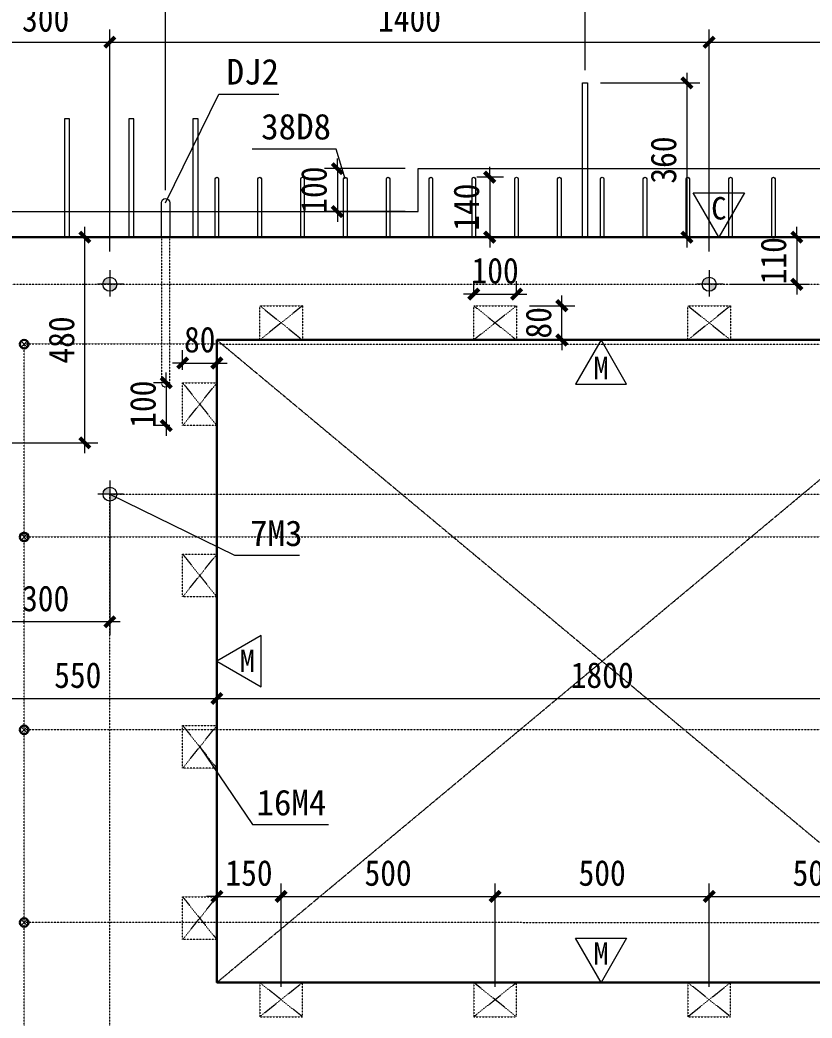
# Model space of a CAD drawing. Header units: millimetres. Extents: x 0 to 12600, y 0 to 8910.
# Drawn here: x 3805 to 5656, y 4652 to 6982 of the extents above; entities that cross this region are included whole.
import ezdxf
from ezdxf.enums import TextEntityAlignment as Align

# ---------------------------------------------------------------- set-up
doc = ezdxf.new("R2010")
doc.units = ezdxf.units.MM
for name, pattern in [('ACAD_ISO12W100', [21, 12, -3, 0, -3, 0, -3]), ('DASH', [0.35, 0.25, -0.1]), ('DOT', [0.25, 0, -0.25]), ('DOTE', [2.42, 2, -0.2, 0.02, -0.2])]:
    doc.linetypes.add(name, pattern=pattern)
for name, color, linetype in [('S-DETL', 4, 'Continuous'), ('图层6', 50, 'DASH'), ('暗柱钢筋', 7, 'Continuous'), ('梁钢筋', 7, 'Continuous'), ('洞', 40, 'Continuous'), ('附加钢筋', 7, 'Continuous')]:
    doc.layers.add(name, color=color, linetype=linetype)
for name, color, linetype, lineweight in [('YG-标注', 151, 'Continuous', 15), ('YZ-文字', 4, 'Continuous', 13), ('YZ-符号', 96, 'Continuous', 9), ('图层1', 7, 'Continuous', 13), ('图层3', 7, 'DASH', 15), ('文字标注', 7, 'Continuous', 15), ('洞口辅助线', 253, 'Continuous', 9), ('轮廓线', 2, 'Continuous', 13), ('轮廓线0.15', 91, 'Continuous', 15), ('轴线', 1, 'DOTE', 9), ('隐藏层', 5, 'Continuous', 9)]:
    doc.layers.add(name, color=color, linetype=linetype, lineweight=lineweight)
doc.styles.add('YZ-样式 2', font='simhei.ttf', dxfattribs={"width": 0.9})
doc.styles.add('图签-黑体', font='simhei.ttf')
doc.styles.add('黑体', font='simhei.ttf')
doc.dimstyles.new('YZ-30', dxfattribs={"dimscale": 30, "dimtxt": 2, "dimasz": 0.8, "dimexe": 1, "dimexo": 1, "dimgap": 0.8, "dimtad": 1, "dimdec": 0, "dimzin": 1, "dimdsep": 46, "dimtxsty": 'YZ-样式 2', "dimblk": 'ARCHTICK', "dimcen": 250, "dimdle": 0.8, "dimclrd": 151, "dimclre": 151, "dimclrt": 7, "dimazin": 0, "dimtfac": 1, "dimtdec": 0, "dimtix": 1, "dimtmove": 2, "dimatfit": 2, "dimldrblk": 'ARCHTICK', "dimfxl": 1, "dimlwd": 9, "dimlwe": 9, "dimarcsym": 0})

# ---------------------------------------------------------------- blocks, each defined once
blk = doc.blocks.new('mk1')
at = {"layer": '图层3', "color": 4, "linetype": 'DASH', "lineweight": 13, "ltscale": 0.1}
for p, q in [((-40, 50), (40, -50)), ((-40, -50), (40, 50))]:
    blk.add_line(p, q, dxfattribs=at)
blk.add_lwpolyline([(-40, -50), (40, -50), (40, 50), (-40, 50)], close=True, dxfattribs=at)
blk = doc.blocks.new('*U263')
at = {"layer": '图层3', "lineweight": 9, "xscale": -1, "rotation": 90}
blk.add_blockref('mk1', (0, 0), dxfattribs=at)
blk = doc.blocks.new('*U264')
at = {"layer": 'YG-标注', "color": 0, "linetype": 'ByBlock', "lineweight": -2}
for p in [(0, 0), (500, 0), (1000, 0), (1500, 0)]:
    blk.add_blockref('*U263', p, dxfattribs=at)
blk = doc.blocks.new('*U265')
at = {"layer": '图层3', "lineweight": 9, "xscale": -1, "rotation": 90}
blk.add_blockref('mk1', (0, 0), dxfattribs=at)
blk = doc.blocks.new('*U266')
at = {"layer": 'YG-标注', "color": 0, "linetype": 'ByBlock', "lineweight": -2}
for p in [(0, 0), (500, 0), (1000, 0), (1500, 0)]:
    blk.add_blockref('*U265', p, dxfattribs=at)
blk = doc.blocks.new('A$C450513D1')
at = {"layer": '文字标注', "lineweight": 13, "ltscale": 100}
h = blk.add_hatch(color=2, dxfattribs=at)
edge = h.paths.add_edge_path()
edge.add_arc((0, 0), 16, 90, 180)
edge.add_line((-16, 0), (0, 0))
edge.add_line((0, 0), (0, 16))
edge = h.paths.add_edge_path()
edge.add_line((16, 0), (0, 0))
edge.add_line((0, 0), (0, -16))
edge.add_arc((0, 0), 16, 270, 360)
at = {"layer": 'S-DETL', "color": 7, "lineweight": 13}
blk.add_circle((0, 0), 16, dxfattribs=at)
at = {"layer": '轴线', "color": 1, "linetype": 'DOTE', "lineweight": 5, "ltscale": 30}
for points in [[(0, 32), (0, -32)], [(32, 0), (-32, 0)]]:
    blk.add_lwpolyline(points, dxfattribs=at)
blk = doc.blocks.new('A$C15E43CF4')
at = {"layer": '洞', "lineweight": 30}
blk.add_circle((0, 0), 10, dxfattribs=at)
at = {"layer": '轴线', "color": 1, "linetype": 'DOTE', "lineweight": 13, "ltscale": 30}
for p, q in [((7.1, 7.1), (-7.1, -7.1)), ((-7.1, 7.1), (7.1, -7.1))]:
    blk.add_line(p, q, dxfattribs=at)
blk = doc.blocks.new('*U267')
at = {"layer": 'YG-标注'}
blk.add_blockref('A$C15E43CF4', (0, 0), dxfattribs=at)
blk = doc.blocks.new('*U268')
at = {"layer": 'YG-标注', "color": 0, "linetype": 'ByBlock', "lineweight": -2}
for p in [(0, 2250), (0, 1800), (0, 1350), (0, 900), (0, 450), (0, 0)]:
    blk.add_blockref('*U267', p, dxfattribs=at)
blk = doc.blocks.new('*U275')
at = {"layer": '图层3', "lineweight": 9, "rotation": 180}
blk.add_blockref('mk1', (0, 0), dxfattribs=at)
blk = doc.blocks.new('*U276')
at = {"layer": 'YG-标注', "color": 0, "linetype": 'ByBlock', "lineweight": -2}
for p in [(0, 1200), (0, 800), (0, 400), (0, 0)]:
    blk.add_blockref('*U275', p, dxfattribs=at)
blk = doc.blocks.new('df vdf vxc')
at = {"layer": '图层1', "color": 1, "lineweight": 13}
blk.add_lwpolyline([(-4786.7, 12155.7), (-4786.7, 12235.7, -1), (-4766.7, 12235.7), (-4766.7, 12155.7)], format="xyb", dxfattribs=at)
at = {"layer": '图层3', "color": 1, "linetype": 'DASH', "lineweight": 13, "ltscale": 0.1}
blk.add_lwpolyline([(-4786.7, 12155.7), (-4786.7, 11816, 1), (-4766.7, 11816), (-4766.7, 12155.7)], format="xyb", dxfattribs=at)
blk = doc.blocks.new('_ArchTick')
at = {"color": 0, "linetype": 'ByBlock', "const_width": 0.4}
blk.add_lwpolyline([(-0.5, -0.5), (0.5, 0.5)], dxfattribs=at)
blk = doc.blocks.new('*D351')
at = {"layer": 'Defpoints', "color": 0, "transparency": 16777216}
for p in [(4415.5, 4936.2), (4265.5, 4735.3), (4415.5, 4695.3)]:
    blk.add_point(p, dxfattribs=at)
at = {"layer": 'YG-标注', "color": 151, "lineweight": 9, "transparency": 16777216}
for p, q in [((4265.5, 4765.3), (4265.5, 4966.2)), ((4415.5, 4725.3), (4415.5, 4966.2)), ((4265.5, 4936.2), (4241.5, 4936.2)), ((4265.5, 4936.2), (4415.5, 4936.2)), ((4415.5, 4936.2), (4439.5, 4936.2))]:
    blk.add_line(p, q, dxfattribs=at)
at = {"layer": 'YG-标注', "color": 151, "lineweight": 9, "transparency": 16777216, "xscale": 24, "yscale": 24, "zscale": 24}
blk.add_blockref('_ArchTick', (4265.5, 4936.2), dxfattribs=at)
at = {"layer": 'YG-标注', "color": 151, "lineweight": 9, "transparency": 16777216, "xscale": 24, "yscale": 24, "zscale": 24, "rotation": 180}
blk.add_blockref('_ArchTick', (4415.5, 4936.2), dxfattribs=at)
at = {"layer": 'YG-标注', "color": 7, "transparency": 16777216, "insert": (4340.5, 4990.6), "char_height": 60, "attachment_point": 5, "style": 'YZ-样式 2'}
blk.add_mtext('150', dxfattribs=at)
blk = doc.blocks.new('*D352')
at = {"layer": 'Defpoints', "color": 0, "transparency": 16777216}
for p in [(4915.5, 4936.2), (4415.5, 4695.3), (4915.5, 4695.3)]:
    blk.add_point(p, dxfattribs=at)
at = {"layer": 'YG-标注', "color": 151, "lineweight": 9, "transparency": 16777216}
for p, q in [((4415.5, 4725.3), (4415.5, 4966.2)), ((4915.5, 4725.3), (4915.5, 4966.2)), ((4391.5, 4936.2), (4939.5, 4936.2))]:
    blk.add_line(p, q, dxfattribs=at)
at = {"layer": 'YG-标注', "color": 151, "lineweight": 9, "transparency": 16777216, "xscale": 24, "yscale": 24, "zscale": 24, "rotation": 180}
blk.add_blockref('_ArchTick', (4415.5, 4936.2), dxfattribs=at)
at = {"layer": 'YG-标注', "color": 151, "lineweight": 9, "transparency": 16777216, "xscale": 24, "yscale": 24, "zscale": 24}
blk.add_blockref('_ArchTick', (4915.5, 4936.2), dxfattribs=at)
at = {"layer": 'YG-标注', "color": 7, "transparency": 16777216, "insert": (4665.5, 4990.6), "char_height": 60, "attachment_point": 5, "style": 'YZ-样式 2'}
blk.add_mtext('500', dxfattribs=at)
blk = doc.blocks.new('*D353')
at = {"layer": 'Defpoints', "color": 0, "transparency": 16777216}
for p in [(5415.5, 4936.2), (4915.5, 4695.3), (5415.5, 4695.3)]:
    blk.add_point(p, dxfattribs=at)
at = {"layer": 'YG-标注', "color": 151, "lineweight": 9, "transparency": 16777216}
for p, q in [((4915.5, 4725.3), (4915.5, 4966.2)), ((5415.5, 4725.3), (5415.5, 4966.2)), ((4891.5, 4936.2), (5439.5, 4936.2))]:
    blk.add_line(p, q, dxfattribs=at)
at = {"layer": 'YG-标注', "color": 151, "lineweight": 9, "transparency": 16777216, "xscale": 24, "yscale": 24, "zscale": 24, "rotation": 180}
blk.add_blockref('_ArchTick', (4915.5, 4936.2), dxfattribs=at)
at = {"layer": 'YG-标注', "color": 151, "lineweight": 9, "transparency": 16777216, "xscale": 24, "yscale": 24, "zscale": 24}
blk.add_blockref('_ArchTick', (5415.5, 4936.2), dxfattribs=at)
at = {"layer": 'YG-标注', "color": 7, "transparency": 16777216, "insert": (5165.5, 4990.6), "char_height": 60, "attachment_point": 5, "style": 'YZ-样式 2'}
blk.add_mtext('500', dxfattribs=at)
blk = doc.blocks.new('*D354')
at = {"layer": 'Defpoints', "color": 0, "transparency": 16777216}
for p in [(5915.5, 4936.2), (5415.5, 4695.3), (5915.5, 4695.3)]:
    blk.add_point(p, dxfattribs=at)
at = {"layer": 'YG-标注', "color": 151, "lineweight": 9, "transparency": 16777216}
for p, q in [((5415.5, 4725.3), (5415.5, 4966.2)), ((5915.5, 4725.3), (5915.5, 4966.2)), ((5391.5, 4936.2), (5939.5, 4936.2))]:
    blk.add_line(p, q, dxfattribs=at)
at = {"layer": 'YG-标注', "color": 151, "lineweight": 9, "transparency": 16777216, "xscale": 24, "yscale": 24, "zscale": 24, "rotation": 180}
blk.add_blockref('_ArchTick', (5415.5, 4936.2), dxfattribs=at)
at = {"layer": 'YG-标注', "color": 151, "lineweight": 9, "transparency": 16777216, "xscale": 24, "yscale": 24, "zscale": 24}
blk.add_blockref('_ArchTick', (5915.5, 4936.2), dxfattribs=at)
at = {"layer": 'YG-标注', "color": 7, "transparency": 16777216, "insert": (5665.5, 4990.6), "char_height": 60, "attachment_point": 5, "style": 'YZ-样式 2'}
blk.add_mtext('500', dxfattribs=at)
blk = doc.blocks.new('*D358')
at = {"layer": 'Defpoints', "color": 0, "transparency": 16777216}
for p in [(4145.8, 7083.4), (4145.8, 6555.3), (3715.5, 6475.3)]:
    blk.add_point(p, dxfattribs=at)
at = {"layer": 'YG-标注', "color": 151, "lineweight": 9, "transparency": 16777216}
for p, q in [((3715.5, 6505.3), (3715.5, 7113.4)), ((4145.8, 6585.3), (4145.8, 7113.4)), ((3691.5, 7083.4), (4169.8, 7083.4))]:
    blk.add_line(p, q, dxfattribs=at)
at = {"layer": 'YG-标注', "color": 151, "lineweight": 9, "transparency": 16777216, "xscale": 24, "yscale": 24, "zscale": 24, "rotation": 180}
blk.add_blockref('_ArchTick', (3715.5, 7083.4), dxfattribs=at)
at = {"layer": 'YG-标注', "color": 151, "lineweight": 9, "transparency": 16777216, "xscale": 24, "yscale": 24, "zscale": 24}
blk.add_blockref('_ArchTick', (4145.8, 7083.4), dxfattribs=at)
at = {"layer": 'YG-标注', "color": 7, "transparency": 16777216, "insert": (3930.6, 7137.8), "char_height": 60, "attachment_point": 5, "style": 'YZ-样式 2'}
blk.add_mtext('430', dxfattribs=at)
blk = doc.blocks.new('*D359')
at = {"layer": 'Defpoints', "color": 0, "transparency": 16777216}
for p in [(6775.5, 7083.4), (4145.8, 6555.3), (6775.5, 6555.3)]:
    blk.add_point(p, dxfattribs=at)
at = {"layer": 'YG-标注', "color": 151, "lineweight": 9, "transparency": 16777216}
for p, q in [((4145.8, 6585.3), (4145.8, 7113.4)), ((6775.5, 6585.3), (6775.5, 7113.4)), ((4121.8, 7083.4), (6799.5, 7083.4))]:
    blk.add_line(p, q, dxfattribs=at)
at = {"layer": 'YG-标注', "color": 151, "lineweight": 9, "transparency": 16777216, "xscale": 24, "yscale": 24, "zscale": 24, "rotation": 180}
blk.add_blockref('_ArchTick', (4145.8, 7083.4), dxfattribs=at)
at = {"layer": 'YG-标注', "color": 151, "lineweight": 9, "transparency": 16777216, "xscale": 24, "yscale": 24, "zscale": 24}
blk.add_blockref('_ArchTick', (6775.5, 7083.4), dxfattribs=at)
at = {"layer": 'YG-标注', "color": 7, "transparency": 16777216, "insert": (5460.6, 7137.8), "char_height": 60, "attachment_point": 5, "style": 'YZ-样式 2'}
blk.add_mtext('2630', dxfattribs=at)
blk = doc.blocks.new('*D361')
at = {"layer": 'Defpoints', "color": 0, "transparency": 16777216}
for p in [(5125.5, 7212.8), (5125.5, 6835.3), (3715.5, 6475.3)]:
    blk.add_point(p, dxfattribs=at)
at = {"layer": 'YG-标注', "color": 151, "lineweight": 9, "transparency": 16777216}
for p, q in [((3715.5, 6505.3), (3715.5, 7242.8)), ((5125.5, 6865.3), (5125.5, 7242.8)), ((3691.5, 7212.8), (5149.5, 7212.8))]:
    blk.add_line(p, q, dxfattribs=at)
at = {"layer": 'YG-标注', "color": 151, "lineweight": 9, "transparency": 16777216, "xscale": 24, "yscale": 24, "zscale": 24, "rotation": 180}
blk.add_blockref('_ArchTick', (3715.5, 7212.8), dxfattribs=at)
at = {"layer": 'YG-标注', "color": 151, "lineweight": 9, "transparency": 16777216, "xscale": 24, "yscale": 24, "zscale": 24}
blk.add_blockref('_ArchTick', (5125.5, 7212.8), dxfattribs=at)
at = {"layer": 'YG-标注', "color": 7, "transparency": 16777216, "insert": (4420.5, 7267.1), "char_height": 60, "attachment_point": 5, "style": 'YZ-样式 2'}
blk.add_mtext('1410', dxfattribs=at)
blk = doc.blocks.new('*D362')
at = {"layer": 'Defpoints', "color": 0, "transparency": 16777216}
for p in [(7015.5, 7212.8), (5125.5, 6835.3), (7015.5, 6635.3)]:
    blk.add_point(p, dxfattribs=at)
at = {"layer": 'YG-标注', "color": 151, "lineweight": 9, "transparency": 16777216}
for p, q in [((5125.5, 6865.3), (5125.5, 7242.8)), ((7015.5, 6665.3), (7015.5, 7242.8)), ((5101.5, 7212.8), (7039.5, 7212.8))]:
    blk.add_line(p, q, dxfattribs=at)
at = {"layer": 'YG-标注', "color": 151, "lineweight": 9, "transparency": 16777216, "xscale": 24, "yscale": 24, "zscale": 24, "rotation": 180}
blk.add_blockref('_ArchTick', (5125.5, 7212.8), dxfattribs=at)
at = {"layer": 'YG-标注', "color": 151, "lineweight": 9, "transparency": 16777216, "xscale": 24, "yscale": 24, "zscale": 24}
blk.add_blockref('_ArchTick', (7015.5, 7212.8), dxfattribs=at)
at = {"layer": 'YG-标注', "color": 7, "transparency": 16777216, "insert": (6070.5, 7267.1), "char_height": 60, "attachment_point": 5, "style": 'YZ-样式 2'}
blk.add_mtext('1890', dxfattribs=at)
blk = doc.blocks.new('*D367')
at = {"layer": 'Defpoints', "color": 0, "transparency": 16777216}
for p in [(3715.5, 5925.3), (4015.5, 5925.3), (3715.5, 5577.2)]:
    blk.add_point(p, dxfattribs=at)
at = {"layer": 'YG-标注', "color": 151, "lineweight": 9, "transparency": 16777216}
for p, q in [((3715.5, 5895.3), (3715.5, 5547.2)), ((4015.5, 5895.3), (4015.5, 5547.2)), ((4039.5, 5577.2), (3691.5, 5577.2))]:
    blk.add_line(p, q, dxfattribs=at)
at = {"layer": 'YG-标注', "color": 151, "lineweight": 9, "transparency": 16777216, "xscale": 24, "yscale": 24, "zscale": 24, "rotation": 180}
blk.add_blockref('_ArchTick', (3715.5, 5577.2), dxfattribs=at)
at = {"layer": 'YG-标注', "color": 151, "lineweight": 9, "transparency": 16777216, "xscale": 24, "yscale": 24, "zscale": 24}
blk.add_blockref('_ArchTick', (4015.5, 5577.2), dxfattribs=at)
at = {"layer": 'YG-标注', "color": 7, "transparency": 16777216, "insert": (3865.5, 5631.5), "char_height": 60, "attachment_point": 5, "style": 'YZ-样式 2'}
blk.add_mtext('300', dxfattribs=at)
blk = doc.blocks.new('*D369')
at = {"layer": 'Defpoints', "color": 0, "transparency": 16777216}
for p in [(3715.5, 5441.3), (4265.5, 5398.2), (4265.5, 4735.3)]:
    blk.add_point(p, dxfattribs=at)
at = {"layer": 'YG-标注', "color": 151, "lineweight": 9, "transparency": 16777216}
for p, q in [((3715.5, 5411.3), (3715.5, 5368.2)), ((4265.5, 4765.3), (4265.5, 5428.2)), ((3691.5, 5398.2), (4289.5, 5398.2))]:
    blk.add_line(p, q, dxfattribs=at)
at = {"layer": 'YG-标注', "color": 151, "lineweight": 9, "transparency": 16777216, "xscale": 24, "yscale": 24, "zscale": 24, "rotation": 180}
blk.add_blockref('_ArchTick', (3715.5, 5398.2), dxfattribs=at)
at = {"layer": 'YG-标注', "color": 151, "lineweight": 9, "transparency": 16777216, "xscale": 24, "yscale": 24, "zscale": 24}
blk.add_blockref('_ArchTick', (4265.5, 5398.2), dxfattribs=at)
at = {"layer": 'YG-标注', "color": 7, "transparency": 16777216, "insert": (3940.5, 5452.5), "char_height": 60, "attachment_point": 5, "style": 'YZ-样式 2'}
blk.add_mtext('550', dxfattribs=at)
blk = doc.blocks.new('*D370')
at = {"layer": 'Defpoints', "color": 0, "transparency": 16777216}
for p in [(6065.5, 5398.2), (4265.5, 4735.3), (6065.5, 4735.3)]:
    blk.add_point(p, dxfattribs=at)
at = {"layer": 'YG-标注', "color": 151, "lineweight": 9, "transparency": 16777216}
for p, q in [((4265.5, 4765.3), (4265.5, 5428.2)), ((6065.5, 4765.3), (6065.5, 5428.2)), ((4241.5, 5398.2), (6089.5, 5398.2))]:
    blk.add_line(p, q, dxfattribs=at)
at = {"layer": 'YG-标注', "color": 151, "lineweight": 9, "transparency": 16777216, "xscale": 24, "yscale": 24, "zscale": 24, "rotation": 180}
blk.add_blockref('_ArchTick', (4265.5, 5398.2), dxfattribs=at)
at = {"layer": 'YG-标注', "color": 151, "lineweight": 9, "transparency": 16777216, "xscale": 24, "yscale": 24, "zscale": 24}
blk.add_blockref('_ArchTick', (6065.5, 5398.2), dxfattribs=at)
at = {"layer": 'YG-标注', "color": 7, "transparency": 16777216, "insert": (5165.5, 5452.5), "char_height": 60, "attachment_point": 5, "style": 'YZ-样式 2'}
blk.add_mtext('1800', dxfattribs=at)
blk = doc.blocks.new('*D461')
at = {"layer": 'Defpoints', "color": 0, "transparency": 16777216}
for p in [(4965.4, 6615.3), (4902.9, 6475.3), (4969.5, 6475.3)]:
    blk.add_point(p, dxfattribs=at)
at = {"layer": 'YG-标注', "color": 151, "lineweight": 9, "transparency": 16777216}
for p, q in [((4902.9, 6615.3), (4902.9, 6639.3)), ((4935.4, 6615.3), (4872.9, 6615.3)), ((4902.9, 6615.3), (4902.9, 6475.3)), ((4939.5, 6475.3), (4872.9, 6475.3)), ((4902.9, 6475.3), (4902.9, 6451.3))]:
    blk.add_line(p, q, dxfattribs=at)
at = {"layer": 'YG-标注', "color": 151, "lineweight": 9, "transparency": 16777216, "xscale": 24, "yscale": 24, "zscale": 24}
for p, rotation in [((4902.9, 6615.3), 270), ((4902.9, 6475.3), 90)]:
    blk.add_blockref('_ArchTick', p, dxfattribs=dict(at, rotation=rotation))
at = {"layer": 'YG-标注', "color": 7, "transparency": 16777216, "insert": (4848.6, 6545.3), "char_height": 60, "attachment_point": 5, "rotation": 90, "style": 'YZ-样式 2'}
blk.add_mtext('140', dxfattribs=at)
blk = doc.blocks.new('*D467')
at = {"layer": 'Defpoints', "color": 0, "transparency": 16777216}
for p in [(4735.5, 6635.3), (4546.9, 6535), (4735.5, 6535)]:
    blk.add_point(p, dxfattribs=at)
at = {"layer": 'YG-标注', "color": 151, "lineweight": 9, "transparency": 16777216}
for p, q in [((4546.9, 6635.3), (4546.9, 6659.3)), ((4705.5, 6635.3), (4516.9, 6635.3)), ((4546.9, 6635.3), (4546.9, 6535)), ((4705.5, 6535), (4516.9, 6535)), ((4546.9, 6535), (4546.9, 6511))]:
    blk.add_line(p, q, dxfattribs=at)
at = {"layer": 'YG-标注', "color": 151, "lineweight": 9, "transparency": 16777216, "xscale": 24, "yscale": 24, "zscale": 24}
for p, rotation in [((4546.9, 6635.3), 270), ((4546.9, 6535), 90)]:
    blk.add_blockref('_ArchTick', p, dxfattribs=dict(at, rotation=rotation))
at = {"layer": 'YG-标注', "color": 7, "transparency": 16777216, "insert": (4492.6, 6585.1), "char_height": 60, "attachment_point": 5, "rotation": 90, "style": 'YZ-样式 2'}
blk.add_mtext('100', dxfattribs=at)
blk = doc.blocks.new('*D472')
at = {"layer": 'Defpoints', "color": 0, "transparency": 16777216}
for p in [(3715.5, 6475.3), (3957.1, 6475.3), (3665.3, 5995.1)]:
    blk.add_point(p, dxfattribs=at)
at = {"layer": 'YG-标注', "color": 151, "lineweight": 9, "transparency": 16777216}
for p, q in [((3957.1, 5971.1), (3957.1, 6499.3)), ((3745.5, 6475.3), (3987.1, 6475.3)), ((3695.3, 5995.1), (3987.1, 5995.1))]:
    blk.add_line(p, q, dxfattribs=at)
at = {"layer": 'YG-标注', "color": 151, "lineweight": 9, "transparency": 16777216, "xscale": 24, "yscale": 24, "zscale": 24}
for p, rotation in [((3957.1, 6475.3), 90), ((3957.1, 5995.1), 270)]:
    blk.add_blockref('_ArchTick', p, dxfattribs=dict(at, rotation=rotation))
at = {"layer": 'YG-标注', "color": 7, "transparency": 16777216, "insert": (3902.8, 6235.2), "char_height": 60, "attachment_point": 5, "rotation": 90, "style": 'YZ-样式 2'}
blk.add_mtext('480', dxfattribs=at)
blk = doc.blocks.new('*D474')
at = {"layer": 'Defpoints', "color": 0, "transparency": 16777216}
for p in [(5131.5, 6835.3), (5119.5, 6475.3), (5363.5, 6475.3)]:
    blk.add_point(p, dxfattribs=at)
at = {"layer": 'YG-标注', "color": 151, "lineweight": 9, "transparency": 16777216}
for p, q in [((5363.5, 6859.3), (5363.5, 6451.3)), ((5161.5, 6835.3), (5393.5, 6835.3)), ((5149.5, 6475.3), (5393.5, 6475.3))]:
    blk.add_line(p, q, dxfattribs=at)
at = {"layer": 'YG-标注', "color": 151, "lineweight": 9, "transparency": 16777216, "xscale": 24, "yscale": 24, "zscale": 24}
for p, rotation in [((5363.5, 6835.3), 90), ((5363.5, 6475.3), 270)]:
    blk.add_blockref('_ArchTick', p, dxfattribs=dict(at, rotation=rotation))
at = {"layer": 'YG-标注', "color": 7, "transparency": 16777216, "insert": (5309.1, 6655.3), "char_height": 60, "attachment_point": 5, "rotation": 90, "style": 'YZ-样式 2'}
blk.add_mtext('360', dxfattribs=at)
blk = doc.blocks.new('A$C78957875')
at = {"layer": '图层6', "xscale": 1.024, "yscale": 1.024, "zscale": 1.024}
blk.add_blockref('A$C450513D1', (0, 0), dxfattribs=at)
blk = doc.blocks.new('*D494')
at = {"layer": 'Defpoints', "color": 0, "transparency": 16777216}
for p in [(4015.5, 6930.4), (3715.5, 6475.3), (4015.5, 6412.1)]:
    blk.add_point(p, dxfattribs=at)
at = {"layer": 'YG-标注', "color": 151, "lineweight": 9, "transparency": 16777216}
for p, q in [((3715.5, 6505.3), (3715.5, 6960.4)), ((4015.5, 6442.1), (4015.5, 6960.4)), ((3691.5, 6930.4), (4039.5, 6930.4))]:
    blk.add_line(p, q, dxfattribs=at)
at = {"layer": 'YG-标注', "color": 151, "lineweight": 9, "transparency": 16777216, "xscale": 24, "yscale": 24, "zscale": 24, "rotation": 180}
blk.add_blockref('_ArchTick', (3715.5, 6930.4), dxfattribs=at)
at = {"layer": 'YG-标注', "color": 151, "lineweight": 9, "transparency": 16777216, "xscale": 24, "yscale": 24, "zscale": 24}
blk.add_blockref('_ArchTick', (4015.5, 6930.4), dxfattribs=at)
at = {"layer": 'YG-标注', "color": 7, "transparency": 16777216, "insert": (3865.5, 6984.7), "char_height": 60, "attachment_point": 5, "style": 'YZ-样式 2'}
blk.add_mtext('300', dxfattribs=at)
blk = doc.blocks.new('*D495')
at = {"layer": 'Defpoints', "color": 0, "transparency": 16777216}
for p in [(5415.5, 6930.4), (4015.5, 6412.1), (5415.5, 6412.1)]:
    blk.add_point(p, dxfattribs=at)
at = {"layer": 'YG-标注', "color": 151, "lineweight": 9, "transparency": 16777216}
for p, q in [((4015.5, 6442.1), (4015.5, 6960.4)), ((5415.5, 6442.1), (5415.5, 6960.4)), ((3991.5, 6930.4), (5439.5, 6930.4))]:
    blk.add_line(p, q, dxfattribs=at)
at = {"layer": 'YG-标注', "color": 151, "lineweight": 9, "transparency": 16777216, "xscale": 24, "yscale": 24, "zscale": 24, "rotation": 180}
blk.add_blockref('_ArchTick', (4015.5, 6930.4), dxfattribs=at)
at = {"layer": 'YG-标注', "color": 151, "lineweight": 9, "transparency": 16777216, "xscale": 24, "yscale": 24, "zscale": 24}
blk.add_blockref('_ArchTick', (5415.5, 6930.4), dxfattribs=at)
at = {"layer": 'YG-标注', "color": 7, "transparency": 16777216, "insert": (4715.5, 6984.7), "char_height": 60, "attachment_point": 5, "style": 'YZ-样式 2'}
blk.add_mtext('1400', dxfattribs=at)
blk = doc.blocks.new('*D496')
at = {"layer": 'Defpoints', "color": 0, "transparency": 16777216}
for p in [(6815.5, 6930.4), (5415.5, 6412.1), (6815.5, 6412.1)]:
    blk.add_point(p, dxfattribs=at)
at = {"layer": 'YG-标注', "color": 151, "lineweight": 9, "transparency": 16777216}
for p, q in [((5415.5, 6442.1), (5415.5, 6960.4)), ((6815.5, 6442.1), (6815.5, 6960.4)), ((5391.5, 6930.4), (6839.5, 6930.4))]:
    blk.add_line(p, q, dxfattribs=at)
at = {"layer": 'YG-标注', "color": 151, "lineweight": 9, "transparency": 16777216, "xscale": 24, "yscale": 24, "zscale": 24, "rotation": 180}
blk.add_blockref('_ArchTick', (5415.5, 6930.4), dxfattribs=at)
at = {"layer": 'YG-标注', "color": 151, "lineweight": 9, "transparency": 16777216, "xscale": 24, "yscale": 24, "zscale": 24}
blk.add_blockref('_ArchTick', (6815.5, 6930.4), dxfattribs=at)
at = {"layer": 'YG-标注', "color": 7, "transparency": 16777216, "insert": (6115.5, 6984.7), "char_height": 60, "attachment_point": 5, "style": 'YZ-样式 2'}
blk.add_mtext('1400', dxfattribs=at)
blk = doc.blocks.new('*D498')
at = {"layer": 'Defpoints', "color": 0, "transparency": 16777216}
for p in [(5435.6, 6475.3), (5435.6, 6365.3), (5620.2, 6365.3)]:
    blk.add_point(p, dxfattribs=at)
at = {"layer": 'YG-标注', "color": 151, "lineweight": 9, "transparency": 16777216}
for p, q in [((5620.2, 6475.3), (5620.2, 6499.3)), ((5465.6, 6475.3), (5650.2, 6475.3)), ((5620.2, 6475.3), (5620.2, 6365.3)), ((5465.6, 6365.3), (5650.2, 6365.3)), ((5620.2, 6365.3), (5620.2, 6341.3))]:
    blk.add_line(p, q, dxfattribs=at)
at = {"layer": 'YG-标注', "color": 151, "lineweight": 9, "transparency": 16777216, "xscale": 24, "yscale": 24, "zscale": 24}
for p, rotation in [((5620.2, 6475.3), 270), ((5620.2, 6365.3), 90)]:
    blk.add_blockref('_ArchTick', p, dxfattribs=dict(at, rotation=rotation))
at = {"layer": 'YG-标注', "color": 7, "transparency": 16777216, "insert": (5565.9, 6420.3), "char_height": 60, "attachment_point": 5, "rotation": 90, "style": 'YZ-样式 2'}
blk.add_mtext('110', dxfattribs=at)
blk = doc.blocks.new('*D499')
at = {"layer": 'Defpoints', "color": 0, "transparency": 16777216}
for p in [(4265.5, 6181.5), (4185.5, 6135.4), (4265.5, 6135.4)]:
    blk.add_point(p, dxfattribs=at)
at = {"layer": '隐藏层', "color": 151, "lineweight": 9, "transparency": 16777216}
for p, q in [((4185.5, 6165.4), (4185.5, 6211.5)), ((4265.5, 6165.4), (4265.5, 6211.5)), ((4185.5, 6181.5), (4161.5, 6181.5)), ((4185.5, 6181.5), (4265.5, 6181.5)), ((4265.5, 6181.5), (4289.5, 6181.5))]:
    blk.add_line(p, q, dxfattribs=at)
at = {"layer": '隐藏层', "color": 151, "lineweight": 9, "transparency": 16777216, "xscale": 24, "yscale": 24, "zscale": 24}
blk.add_blockref('_ArchTick', (4185.5, 6181.5), dxfattribs=at)
at = {"layer": '隐藏层', "color": 151, "lineweight": 9, "transparency": 16777216, "xscale": 24, "yscale": 24, "zscale": 24, "rotation": 180}
blk.add_blockref('_ArchTick', (4265.5, 6181.5), dxfattribs=at)
at = {"layer": '隐藏层', "color": 7, "transparency": 16777216, "insert": (4225.5, 6235.8), "char_height": 60, "attachment_point": 5, "style": 'YZ-样式 2'}
blk.add_mtext('80', dxfattribs=at)
blk = doc.blocks.new('*D500')
at = {"layer": 'Defpoints', "color": 0, "transparency": 16777216}
for p in [(4185.5, 6135.4), (4147.2, 6035.4), (4185.5, 6035.4)]:
    blk.add_point(p, dxfattribs=at)
at = {"layer": '隐藏层', "color": 151, "lineweight": 9, "transparency": 16777216}
for p, q in [((4147.2, 6135.4), (4147.2, 6159.4)), ((4155.5, 6135.4), (4117.2, 6135.4)), ((4147.2, 6135.4), (4147.2, 6035.4)), ((4155.5, 6035.4), (4117.2, 6035.4)), ((4147.2, 6035.4), (4147.2, 6011.4))]:
    blk.add_line(p, q, dxfattribs=at)
at = {"layer": '隐藏层', "color": 151, "lineweight": 9, "transparency": 16777216, "xscale": 24, "yscale": 24, "zscale": 24}
for p, rotation in [((4147.2, 6135.4), 270), ((4147.2, 6035.4), 90)]:
    blk.add_blockref('_ArchTick', p, dxfattribs=dict(at, rotation=rotation))
at = {"layer": '隐藏层', "color": 7, "transparency": 16777216, "insert": (4092.9, 6085.4), "char_height": 60, "attachment_point": 5, "rotation": 90, "style": 'YZ-样式 2'}
blk.add_mtext('100', dxfattribs=at)
blk = doc.blocks.new('*D501')
at = {"layer": 'Defpoints', "color": 0, "transparency": 16777216}
for p in [(4965.5, 6342.4), (4865.5, 6315.3), (4965.5, 6315.3)]:
    blk.add_point(p, dxfattribs=at)
at = {"layer": '隐藏层', "color": 151, "lineweight": 9, "transparency": 16777216}
for p, q in [((4865.5, 6345.3), (4865.5, 6372.4)), ((4965.5, 6345.3), (4965.5, 6372.4)), ((4865.5, 6342.4), (4841.5, 6342.4)), ((4865.5, 6342.4), (4965.5, 6342.4)), ((4965.5, 6342.4), (4989.5, 6342.4))]:
    blk.add_line(p, q, dxfattribs=at)
at = {"layer": '隐藏层', "color": 151, "lineweight": 9, "transparency": 16777216, "xscale": 24, "yscale": 24, "zscale": 24}
blk.add_blockref('_ArchTick', (4865.5, 6342.4), dxfattribs=at)
at = {"layer": '隐藏层', "color": 151, "lineweight": 9, "transparency": 16777216, "xscale": 24, "yscale": 24, "zscale": 24, "rotation": 180}
blk.add_blockref('_ArchTick', (4965.5, 6342.4), dxfattribs=at)
at = {"layer": '隐藏层', "color": 7, "transparency": 16777216, "insert": (4915.5, 6396.8), "char_height": 60, "attachment_point": 5, "style": 'YZ-样式 2'}
blk.add_mtext('100', dxfattribs=at)
blk = doc.blocks.new('*D502')
at = {"layer": 'Defpoints', "color": 0, "transparency": 16777216}
for p in [(4965.5, 6315.3), (5071.4, 6315.3), (4965.5, 6235.3)]:
    blk.add_point(p, dxfattribs=at)
at = {"layer": '隐藏层', "color": 151, "lineweight": 9, "transparency": 16777216}
for p, q in [((5071.4, 6315.3), (5071.4, 6339.3)), ((4995.5, 6315.3), (5101.4, 6315.3)), ((5071.4, 6235.3), (5071.4, 6315.3)), ((4995.5, 6235.3), (5101.4, 6235.3)), ((5071.4, 6235.3), (5071.4, 6211.3))]:
    blk.add_line(p, q, dxfattribs=at)
at = {"layer": '隐藏层', "color": 151, "lineweight": 9, "transparency": 16777216, "xscale": 24, "yscale": 24, "zscale": 24}
for p, rotation in [((5071.4, 6315.3), 270), ((5071.4, 6235.3), 90)]:
    blk.add_blockref('_ArchTick', p, dxfattribs=dict(at, rotation=rotation))
at = {"layer": '隐藏层', "color": 7, "transparency": 16777216, "insert": (5017.1, 6275.3), "char_height": 60, "attachment_point": 5, "rotation": 90, "style": 'YZ-样式 2'}
blk.add_mtext('80', dxfattribs=at)

msp = doc.modelspace()

# ---------------------------------------------------------------- linework, layer by layer
at = {"layer": 'YZ-符号'}
for points in [[(4145.8, 6555.3), (4270, 6808.8), (4410, 6808.8)], [(4565.5, 6611.3), (4544.1, 6680.5), (4348.3, 6680.5)], [(4015.5, 5875.3), (4306.6, 5732.7), (4458.7, 5732.7)], [(4225.5, 5285.4), (4348.8, 5104), (4526.4, 5104)]]:
    msp.add_lwpolyline(points, dxfattribs=at)
at = {"layer": 'YZ-符号', "color": 1, "lineweight": 15}
for points in [[(5438, 6475.3), (5378.3, 6578.7), (5497.7, 6578.7)], [(5163, 6235.3), (5103.3, 6131.9), (5222.7, 6131.9)], [(4368.9, 5545), (4265.5, 5485.3), (4368.9, 5425.6)], [(5163, 4735.3), (5103.3, 4838.7), (5222.7, 4838.7)]]:
    msp.add_lwpolyline(points, close=True, dxfattribs=at)
at = {"layer": '暗柱钢筋', "color": 5, "lineweight": 9, "ltscale": 100}
for points in [[(3921.5, 6475.3), (3921.5, 6751.3), (3909.5, 6751.3), (3909.5, 6475.3)], [(4071.5, 6475.3), (4071.5, 6751.3), (4059.5, 6751.3), (4059.5, 6475.3)], [(4221.5, 6475.3), (4221.5, 6751.3), (4209.5, 6751.3), (4209.5, 6475.3)]]:
    msp.add_lwpolyline(points, dxfattribs=at)
at = {"layer": '梁钢筋', "color": 1, "lineweight": 9, "ltscale": 100}
for points in [[(4261.5, 6475.3), (4261.5, 6611.3, -1), (4269.5, 6611.3), (4269.5, 6475.3)], [(4361.5, 6475.3), (4361.5, 6611.3, -1), (4369.5, 6611.3), (4369.5, 6475.3)], [(4461.5, 6475.3), (4461.5, 6611.3, -1), (4469.5, 6611.3), (4469.5, 6475.3)], [(4561.5, 6475.3), (4561.5, 6611.3, -1), (4569.5, 6611.3), (4569.5, 6475.3)], [(4661.5, 6475.3), (4661.5, 6611.3, -1), (4669.5, 6611.3), (4669.5, 6475.3)], [(4761.5, 6475.3), (4761.5, 6611.3, -1), (4769.5, 6611.3), (4769.5, 6475.3)], [(4861.5, 6475.3), (4861.5, 6611.3, -1), (4869.5, 6611.3), (4869.5, 6475.3)], [(4961.5, 6475.3), (4961.5, 6611.3, -1), (4969.5, 6611.3), (4969.5, 6475.3)], [(5061.5, 6475.3), (5061.5, 6611.3, -1), (5069.5, 6611.3), (5069.5, 6475.3)], [(5161.5, 6475.3), (5161.5, 6611.3, -1), (5169.5, 6611.3), (5169.5, 6475.3)], [(5261.5, 6475.3), (5261.5, 6611.3, -1), (5269.5, 6611.3), (5269.5, 6475.3)], [(5361.5, 6475.3), (5361.5, 6611.3, -1), (5369.5, 6611.3), (5369.5, 6475.3)], [(5461.5, 6475.3), (5461.5, 6611.3, -1), (5469.5, 6611.3), (5469.5, 6475.3)], [(5561.5, 6475.3), (5561.5, 6611.3, -1), (5569.5, 6611.3), (5569.5, 6475.3)]]:
    msp.add_lwpolyline(points, format="xyb", dxfattribs=at)
at = {"layer": '洞口辅助线', "color": 151, "linetype": 'ACAD_ISO12W100', "lineweight": 9, "ltscale": 0.02}
for p, q in [((4265.5, 4735.3), (6065.5, 6235.3)), ((4265.5, 6235.3), (6065.5, 4735.3))]:
    msp.add_line(p, q, dxfattribs=at)
at = {"layer": '轮廓线', "lineweight": 30}
for points in [[(3715.5, 6475.3), (7015.5, 6475.3), (7015.5, 3755.3), (3715.5, 3755.3)], [(4265.5, 6235.3), (6065.5, 6235.3), (6065.5, 4735.3), (4265.5, 4735.3)]]:
    msp.add_lwpolyline(points, close=True, dxfattribs=at)
at = {"layer": '轮廓线0.15', "color": 3, "lineweight": 15}
for p, q in [((4735.5, 6535), (4735.5, 6635.3)), ((4735.5, 6635.3), (7015.5, 6635.3)), ((3425.5, 6535), (4735.5, 6535))]:
    msp.add_line(p, q, dxfattribs=at)
at = {"layer": '轴线', "color": 253, "linetype": 'DOT', "lineweight": 15, "ltscale": 0.1}
for p, q in [((3715.5, 6365.3), (7015.5, 6365.3)), ((3815.5, 3975.3), (3815.5, 6225.3)), ((3817.7, 6226), (6715.5, 6225.3)), ((3817.7, 5776), (6715.5, 5775.3)), ((3817.7, 5326), (6715.5, 5325.3)), ((3817.7, 4876), (6715.5, 4875.3))]:
    msp.add_line(p, q, dxfattribs=at)
msp.add_lwpolyline([(4015.5, 5875.3), (6565.5, 5875.3), (6565.5, 4355.3), (4015.5, 4355.3)], close=True, dxfattribs=at)
at = {"layer": '附加钢筋', "color": 5, "lineweight": 9}
msp.add_lwpolyline([(5119.5, 6475.3), (5119.5, 6835.3), (5131.5, 6835.3), (5131.5, 6475.3)], dxfattribs=at)

# ---------------------------------------------------------------- block references
at = {"layer": 'YG-标注'}
for name, p in [('*U264', (4415.5, 6275.3)), ('*U268', (3815.5, 3975.3))]:
    msp.add_blockref(name, p, dxfattribs=at)
at = {"layer": 'YG-标注', "xscale": -1}
msp.add_blockref('*U276', (4225.5, 4885.4), dxfattribs=at)
at = {"layer": 'YG-标注', "xscale": -1, "rotation": 180}
msp.add_blockref('*U266', (4415.5, 4695.3), dxfattribs=at)
at = {"layer": 'YZ-文字', "color": 6}
for p in [(4015.5, 6365.3), (5415.5, 6365.3)]:
    msp.add_blockref('A$C78957875', p, dxfattribs=at)
at = {"layer": '图层1', "color": 1, "lineweight": 13}
msp.add_blockref('df vdf vxc', (8922.5, -5680.4), dxfattribs=at)
at = {"layer": '图层6'}
msp.add_blockref('A$C450513D1', (4015.5, 5875.3), dxfattribs=at)

# ---------------------------------------------------------------- texts
at = {"layer": 'YZ-文字', "style": '黑体'}
for s, rotation, p in [('DJ2', 360, (4410.6, 6813.6)), ('38D8', 0, (4532.2, 6685.4)), ('7M3', 360, (4465.6, 5736.1)), ('16M4', 360, (4521.3, 5107.4))]:
    msp.add_text(s, height=60, rotation=rotation, dxfattribs=at).set_placement(p, align=Align.BOTTOM_RIGHT)
at = {"layer": 'YZ-符号', "color": 1, "lineweight": 15, "style": '图签-黑体'}
for s, p in [('C', (5420.3, 6516.5)), ('M', (5145.3, 6143.6)), ('M', (4318.9, 5459.8)), ('M', (5145.3, 4776.5))]:
    msp.add_text(s, height=52.5, dxfattribs=at).set_placement(p)

# ---------------------------------------------------------------- dimensions: what is measured, and where the dimension line sits
at = {"layer": 'YG-标注', "color": 3}
for base, p1, p2, picture, middle in [((5125.5, 7212.8), (3715.5, 6475.3), (5125.5, 6835.3), '*D361', (4420.5, 7267.1)), ((7015.5, 7212.8), (5125.5, 6835.3), (7015.5, 6635.3), '*D362', (6070.5, 7267.1)), ((4145.8, 7083.4), (3715.5, 6475.3), (4145.8, 6555.3), '*D358', (3930.6, 7137.8)), ((6775.5, 7083.4), (4145.8, 6555.3), (6775.5, 6555.3), '*D359', (5460.6, 7137.8)), ((3715.5, 5577.2), (4015.5, 5925.3), (3715.5, 5925.3), '*D367', (3865.5, 5631.5)), ((6065.5, 5398.2), (4265.5, 4735.3), (6065.5, 4735.3), '*D370', (5165.5, 5452.5)), ((4415.5, 4936.2), (4265.5, 4735.3), (4415.5, 4695.3), '*D351', (4340.5, 4990.6)), ((4915.5, 4936.2), (4415.5, 4695.3), (4915.5, 4695.3), '*D352', (4665.5, 4990.6)), ((5415.5, 4936.2), (4915.5, 4695.3), (5415.5, 4695.3), '*D353', (5165.5, 4990.6)), ((5915.5, 4936.2), (5415.5, 4695.3), (5915.5, 4695.3), '*D354', (5665.5, 4990.6))]:
    dim = msp.add_linear_dim(base=base, p1=p1, p2=p2, dimstyle='YZ-30', override={"dimfxl": 20}, dxfattribs=at)
    dim.commit()
    dim.dimension.update_dxf_attribs({"geometry": picture, "text_midpoint": middle})
at = {"layer": 'YG-标注'}
for base, p1, p2, picture, middle in [((4015.5, 6930.4), (3715.5, 6475.3), (4015.5, 6412.1), '*D494', (3865.5, 6984.7)), ((5415.5, 6930.4), (4015.5, 6412.1), (5415.5, 6412.1), '*D495', (4715.5, 6984.7)), ((6815.5, 6930.4), (5415.5, 6412.1), (6815.5, 6412.1), '*D496', (6115.5, 6984.7))]:
    dim = msp.add_linear_dim(base=base, p1=p1, p2=p2, dimstyle='YZ-30', dxfattribs=at)
    dim.commit()
    dim.dimension.update_dxf_attribs({"geometry": picture, "text_midpoint": middle})
at = {"layer": 'YG-标注', "color": 0}
for base, p1, p2, picture, middle in [((5363.5, 6475.3), (5131.5, 6835.3), (5119.5, 6475.3), '*D474', (5309.1, 6655.3)), ((4546.9, 6535), (4735.5, 6635.3), (4735.5, 6535), '*D467', (4492.6, 6585.1)), ((3957.1, 6475.3), (3665.3, 5995.1), (3715.5, 6475.3), '*D472', (3902.8, 6235.2))]:
    dim = msp.add_linear_dim(base=base, p1=p1, p2=p2, angle=90, dimstyle='YZ-30', override={"dimfxl": 20}, dxfattribs=at)
    dim.commit()
    dim.dimension.update_dxf_attribs({"geometry": picture, "text_midpoint": middle})
at = {"layer": 'YG-标注', "color": 3}
dim = msp.add_linear_dim(base=(4902.9, 6475.3), p1=(4965.4, 6615.3), p2=(4969.5, 6475.3), angle=90, dimstyle='YZ-30', override={"dimfxl": 20}, dxfattribs=at)
dim.commit()
dim.dimension.update_dxf_attribs({"geometry": '*D461', "text_midpoint": (4848.6, 6545.3)})
at = {"layer": 'YG-标注'}
dim = msp.add_linear_dim(base=(5620.2, 6365.3), p1=(5435.6, 6475.3), p2=(5435.6, 6365.3), angle=90, dimstyle='YZ-30', dxfattribs=at)
dim.commit()
dim.dimension.update_dxf_attribs({"geometry": '*D498', "text_midpoint": (5565.9, 6420.3)})
at = {"layer": 'YG-标注', "color": 3}
dim = msp.add_linear_dim(base=(4265.5, 5398.2), p1=(3715.5, 5441.3), p2=(4265.5, 4735.3), dimstyle='YZ-30', override={"dimfxl": 20}, dxfattribs=at)
dim.commit()
dim.dimension.update_dxf_attribs({"geometry": '*D369', "text_midpoint": (3940.5, 5452.5), "dimtype": 160})
at = {"layer": '隐藏层'}
for base, p1, p2, picture, middle in [((4965.5, 6342.4), (4865.5, 6315.3), (4965.5, 6315.3), '*D501', (4915.5, 6396.8)), ((4265.5, 6181.5), (4185.5, 6135.4), (4265.5, 6135.4), '*D499', (4225.5, 6235.8))]:
    dim = msp.add_linear_dim(base=base, p1=p1, p2=p2, dimstyle='YZ-30', dxfattribs=at)
    dim.commit()
    dim.dimension.update_dxf_attribs({"geometry": picture, "text_midpoint": middle})
for base, p1, p2, picture, middle in [((5071.4, 6315.3), (4965.5, 6235.3), (4965.5, 6315.3), '*D502', (5017.1, 6275.3)), ((4147.2, 6035.4), (4185.5, 6135.4), (4185.5, 6035.4), '*D500', (4092.9, 6085.4))]:
    dim = msp.add_linear_dim(base=base, p1=p1, p2=p2, angle=90, dimstyle='YZ-30', dxfattribs=at)
    dim.commit()
    dim.dimension.update_dxf_attribs({"geometry": picture, "text_midpoint": middle})

doc.saveas('drawing.dxf')
